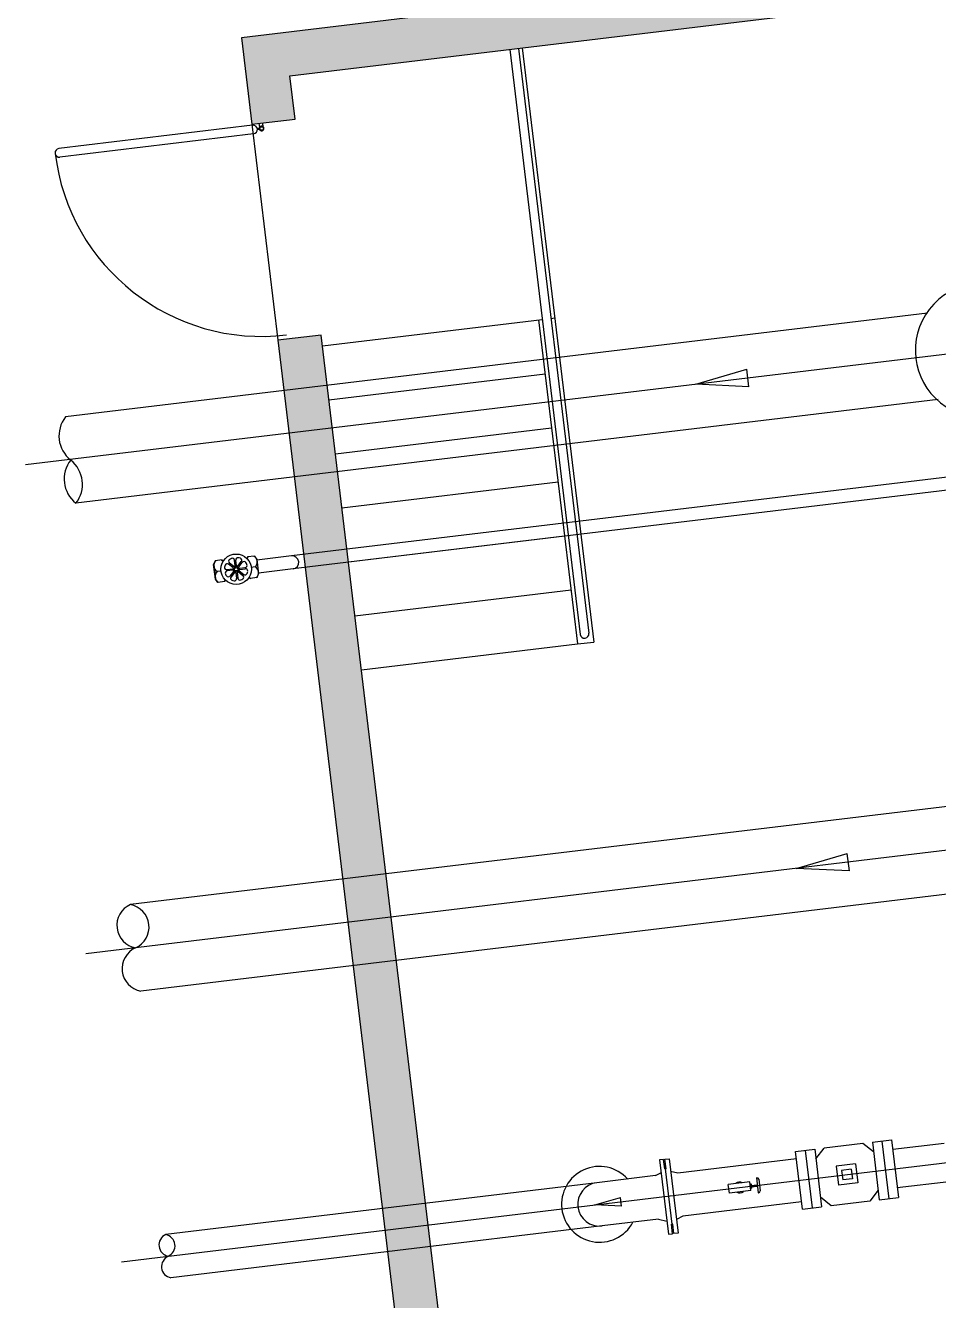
# Model space of a CAD drawing. Extents: x -15449 to 597104, y -1239737 to 53667.
# Drawn here: x 15411.061 to 15412.497, y 7577.79 to 7579.795 of the extents above; entities that cross this region are included whole.
import ezdxf

# ---------------------------------------------------------------- set-up
doc = ezdxf.new("R2010")
doc.units = 0
doc.header["$LTSCALE"] = 8
doc.layers.add('KEY PLANE', color=8, linetype='CONTINUOUS')
doc.layers.add('Title Blocks', color=255, linetype='CONTINUOUS', lineweight=9)

# ---------------------------------------------------------------- blocks, each defined once
blk = doc.blocks.new('key plane')
at = {"layer": 'KEY PLANE'}
h = blk.add_hatch(dxfattribs=at)
h.set_pattern_fill('AR-CONC', color=256, angle=6.863, style=0)
h.set_pattern_definition([(56.863, (213074.15, -153455.4), (182.7839, 5.9454), [19.05, -209.55]), (1.863, (213074.15, -153455.4), (-57.8208, 185.4763), [15.24, -167.64]), (107.314, (213089.38, -153454.9), (124.9639, 191.4209), [16.19, -178.09]), (53.0472, (213068.08, -153404.97), (274.1606, -9.3483), [28.575, -314.325]), (103.4986, (213090.92, -153405.75), (206.1369, 274.0215), [24.285, -267.135]), (358.047, (213068.08, -153404.97), (206.1373, 274.021), [22.86, -251.46]), (27.863, (213094.81, -153414.54), (162.7488, -83.4154), [19.05, -209.55]), (332.863, (213094.81, -153414.54), (39.3495, 190.2533), [15.24, -167.64]), (78.3144, (213108.38, -153421.5), (202.0979, 106.8382), [16.19, -178.09]), (44.363, (213074.15, -153455.403), (-7.0375, 84.31825), [0, -165.608, 0, -170.18, 0, -168.275]), (14.363, (213074.15, -153455.4), (54.36973, 107.44742), [0, -97.028, 0, -161.798, 0, -64.135]), (334.363, (213017.91, -153462.17), (135.30361, 10.5148), [0, -63.5, 0, -198.12, 0, -262.89]), (324.363, (212992.69, -153465.21), (144.02944, 42.9451), [0, -82.55, 0, -131.572, 0, -186.69])])
h.paths.add_polyline_path([(228973.9, -139618.5), (228950, -139419.9), (239374.8, -138165.2), (240091.7, -144122.2), (229667, -145376.9), (229093.4, -140611.3), (228894.8, -140635.2), (229492.3, -145599.4), (240314.2, -144296.9), (239549.4, -137942.7), (228727.5, -139245.2), (228775.3, -139642.4)])
for p, q in [((229960.2, -139298.3, -113026.9), (230283.8, -141986.5, -113026.9)), ((229999.9, -139293.5, -113026.9), (230323.5, -141981.8, -113026.9)), ((230017.3, -139291.4, -113026.9), (230345.9, -142021.7, -113026.9)), ((228811.2, -139655.2, -113026.9), (228809.2, -139638.3, -113026.9)), ((228827.1, -139653.3, -113026.9), (228825.1, -139636.4, -113026.9)), ((228778.7, -139646.6, -113026.9), (227889, -139753.7, -113026.9)), ((228775.3, -139642.4, -113026.9), (228894.8, -140635.2, -113026.9)), ((228809.1, -139660.5, -113026.9), (228800.5, -139661.6, -113026.9)), ((228809.7, -139665.5, -113026.9), (228801.1, -139666.5, -113026.9)), ((229099.4, -140660.9, -113026.9), (230109.6, -140539.3, -113026.9)), ((230092.2, -140541.4, -113026.9), (230271.4, -142030.7, -113026.9)), ((230149.3, -140534.6, -113026.9), (230166.7, -140532.5, -113026.9)), ((229129.2, -140909.1, -113026.9), (230122.1, -140789.6, -113026.9)), ((229159.1, -141157.3, -113026.9), (230151.9, -141037.9, -113026.9)), ((229189, -141405.6, -113026.9), (230181.8, -141286.1, -113026.9)), ((229218.9, -141653.8, -113026.9), (230211.7, -141534.3, -113026.9)), ((229248.7, -141902, -113026.9), (230241.6, -141782.5, -113026.9)), ((229278.6, -142150.2, -113026.9), (230271.4, -142030.7, -113026.9)), ((230271.4, -142030.7, -113026.9), (230345.9, -142021.7, -113026.9))]:
    blk.add_line(p, q, dxfattribs=at)
at = {"layer": 'KEY PLANE', "ltscale": 2}
for p, q in [((234519.3, -140391.4, -113026.9), (227735.6, -141207.9, -113026.9)), ((231879.9, -140510.2, -113026.9), (227919.2, -140987, -113026.9)), ((230814.3, -140837.4, -113026.9), (231049.3, -140768.5, -113026.9)), ((231059, -140848.5, -113026.9), (231049.3, -140768.5, -113026.9)), ((231059, -140848.5, -113026.9), (230814.3, -140837.4, -113026.9)), ((231927.7, -140907.3, -113026.9), (227966.9, -141384, -113026.9)), ((233782.5, -141045.7, -113026.9), (228957.4, -141626.4, -113026.9)), ((233789.7, -141105.3, -113026.9), (228964.5, -141686, -113026.9)), ((228755.4, -141630.6, -113026.9), (228754.6, -141632.6, -113026.9)), ((228787.9, -141626.7, -113026.9), (228755.4, -141630.6, -113026.9)), ((228787.9, -141626.7, -113026.9), (228798.4, -141641.9, -113026.9)), ((228957.4, -141626.4, -113026.9), (228798.8, -141645.5, -113026.9)), ((242798.4, -141675.3, -113026.9), (228013.3, -143454.8, -113026.9)), ((228606.4, -141648.5, -113026.9), (228599.8, -141665.8, -113026.9)), ((228607.9, -141732.7, -113026.9), (228599.8, -141665.8, -113026.9)), ((228600, -141667.4, -113026.9), (228607.7, -141731, -113026.9)), ((228601.9, -141683.3, -113026.9), (228605.8, -141715.1, -113026.9)), ((228639, -141644.6, -113026.9), (228606.4, -141648.5, -113026.9)), ((228639, -141644.6, -113026.9), (228640.2, -141646.4, -113026.9)), ((228686.7, -141686.2, -113026.9), (228661, -141689.3, -113026.9)), ((228688.6, -141679.6, -113026.9), (228668.2, -141663.7, -113026.9)), ((228692.3, -141674.9, -113026.9), (228671.9, -141658.9, -113026.9)), ((228698.2, -141671.6, -113026.9), (228695.1, -141645.9, -113026.9)), ((228704.2, -141670.9, -113026.9), (228701.1, -141645.2, -113026.9)), ((228710.8, -141672.7, -113026.9), (228726.7, -141652.3, -113026.9)), ((228715.5, -141676.4, -113026.9), (228731.5, -141656.1, -113026.9)), ((228718.8, -141682.4, -113026.9), (228744.5, -141679.3, -113026.9)), ((228719.5, -141688.3, -113026.9), (228745.2, -141685.2, -113026.9)), ((228790.6, -141676.7, -113026.9), (228772.6, -141678.9, -113026.9)), ((228798.4, -141641.9, -113026.9), (228806.4, -141708.8, -113026.9)), ((228964.5, -141686, -113026.9), (228806, -141705.1, -113026.9)), ((228618.4, -141747.8, -113026.9), (228607.9, -141732.7, -113026.9)), ((228633.6, -141695.6, -113026.9), (228615.7, -141697.8, -113026.9)), ((228650.9, -141743.9, -113026.9), (228618.4, -141747.8, -113026.9)), ((228650.9, -141743.9, -113026.9), (228651.7, -141741.9, -113026.9)), ((228687.5, -141692.2, -113026.9), (228661.8, -141695.3, -113026.9)), ((228690.8, -141698.1, -113026.9), (228674.8, -141718.5, -113026.9)), ((228695.5, -141701.8, -113026.9), (228679.5, -141722.2, -113026.9)), ((228702.1, -141703.7, -113026.9), (228705.2, -141729.4, -113026.9)), ((228708, -141702.9, -113026.9), (228711.1, -141728.6, -113026.9)), ((228714, -141699.6, -113026.9), (228734.3, -141715.6, -113026.9)), ((228717.7, -141694.9, -113026.9), (228738.1, -141710.9, -113026.9)), ((228767.3, -141729.9, -113026.9), (228766.1, -141728.2, -113026.9)), ((228799.8, -141726, -113026.9), (228767.3, -141729.9, -113026.9)), ((228799.8, -141726, -113026.9), (228806.4, -141708.8, -113026.9)), ((232145.1, -142756.1, -113026.9), (228217.1, -143228.8, -113026.9)), ((231275.7, -143062.1, -113026.9), (231510.7, -142993.3, -113026.9)), ((231520.3, -143073.3, -113026.9), (231510.7, -142993.3, -113026.9)), ((228176.4, -144870.5, -113026.9), (242968.6, -143090.1, -113026.9)), ((231520.3, -143073.3, -113026.9), (231275.7, -143062.1, -113026.9)), ((232193, -143153.2, -113026.9), (228264.9, -143626, -113026.9)), ((231581.7, -144326.3, -113026.9), (231405.2, -144347.5, -113026.9)), ((231631.1, -144365.1, -113026.9), (231581.7, -144326.3, -113026.9)), ((231625.8, -144321, -113026.9), (231714.1, -144310.4, -113026.9)), ((231625.8, -144321, -113026.9), (231657.7, -144585.8, -113026.9)), ((231669.9, -144315.7, -113026.9), (231701.8, -144580.4, -113026.9)), ((231714.1, -144310.4, -113026.9), (231745.9, -144575.1, -113026.9)), ((231955.8, -144326, -113026.9), (231719.4, -144354.5, -113026.9)), ((231272.8, -144363.5, -113026.9), (231361.1, -144352.9, -113026.9)), ((231304.7, -144628.2, -113026.9), (231272.8, -144363.5, -113026.9)), ((231316.9, -144358.2, -113026.9), (231348.8, -144622.9, -113026.9)), ((231361.1, -144352.9, -113026.9), (231392.9, -144617.6, -113026.9)), ((231366.4, -144397, -113026.9), (231405.2, -144347.5, -113026.9)), ((231276.8, -144396.6, -113026.9), (230731.8, -144462.2, -113026.9)), ((231548.2, -144419.9, -113026.9), (231459.9, -144430.5, -113026.9)), ((231459.9, -144430.5, -113026.9), (231470.6, -144518.7, -113026.9)), ((231528.8, -144444.6, -113026.9), (231484.6, -144449.9, -113026.9)), ((231528.8, -144444.6, -113026.9), (231534.1, -144488.7, -113026.9)), ((231548.2, -144419.9, -113026.9), (231558.8, -144508.1, -113026.9)), ((230629.6, -144474.3, -113026.9), (230360.3, -144506.8, -113026.9)), ((230629.6, -144474.3, -113026.9), (230654.9, -144461.5, -113026.9)), ((230731.8, -144462.2, -113026.9), (230699, -144454.5, -113026.9)), ((231063.5, -144502.8, -113026.9), (230964.2, -144514.8, -113026.9)), ((231068.3, -144542.5, -113026.9), (231063.5, -144502.8, -113026.9)), ((231092.9, -144484.2, -113026.9), (231094.8, -144483.9, -113026.9)), ((231092.9, -144484.2, -113026.9), (231101.2, -144553.7, -113026.9)), ((231103.7, -144490.9, -113026.9), (231110.2, -144544.5, -113026.9)), ((231484.6, -144449.9, -113026.9), (231490, -144494, -113026.9)), ((231534.1, -144488.7, -113026.9), (231490, -144494, -113026.9)), ((231977.1, -144502.5, -113026.9), (231740.6, -144531, -113026.9)), ((230360.3, -144506.8, -113026.9), (228379.4, -144745.3, -113026.9)), ((230969, -144554.5, -113026.9), (230964.2, -144514.8, -113026.9)), ((231068.3, -144542.5, -113026.9), (230969, -144554.5, -113026.9)), ((231064.7, -144512.8, -113026.9), (231068.6, -144512.3, -113026.9)), ((231067.1, -144532.6, -113026.9), (231070.9, -144532.1, -113026.9)), ((231068.6, -144512.3, -113026.9), (231070.9, -144532.1, -113026.9)), ((231069.4, -144519.2, -113026.9), (231096.7, -144516, -113026.9)), ((231070.1, -144525.2, -113026.9), (231097.4, -144521.9, -113026.9)), ((231101.2, -144553.7, -113026.9), (231103.2, -144553.4, -113026.9)), ((231558.8, -144508.1, -113026.9), (231470.6, -144518.7, -113026.9)), ((231652.4, -144541.6, -113026.9), (231613.6, -144591.1, -113026.9)), ((230351.6, -144608.7, -113026.9), (230469.1, -144574.2, -113026.9)), ((230473.9, -144614.2, -113026.9), (230351.6, -144608.7, -113026.9)), ((230473.9, -144614.2, -113026.9), (230469.1, -144574.2, -113026.9)), ((231300.7, -144595.1, -113026.9), (230755.7, -144660.7, -113026.9)), ((231304.7, -144628.2, -113026.9), (231392.9, -144617.6, -113026.9)), ((231437, -144612.3, -113026.9), (231387.6, -144573.5, -113026.9)), ((231613.6, -144591.1, -113026.9), (231437, -144612.3, -113026.9)), ((231657.7, -144585.8, -113026.9), (231745.9, -144575.1, -113026.9)), ((230643.9, -144674.2, -113026.9), (230384.2, -144705.4, -113026.9)), ((230643.9, -144674.2, -113026.9), (230681.5, -144683, -113026.9)), ((230755.8, -144660.8, -113026.9), (230725.7, -144676, -113026.9)), ((230384.2, -144705.4, -113026.9), (228403.3, -144943.9, -113026.9))]:
    blk.add_line(p, q, dxfattribs=at)
at = {"layer": 'KEY PLANE', "elevation": -113026.9}
for points in [[(228973.9, -139618.5), (228950, -139419.9), (239374.8, -138165.2), (240091.7, -144122.2), (229667, -145376.9), (229093.4, -140611.3), (228894.8, -140635.2), (229492.3, -145599.4), (240314.2, -144296.9), (239549.4, -137942.7), (228727.5, -139245.2), (228775.3, -139642.4), (228973.9, -139618.5)], [(228783.5, -139686.3), (227893.7, -139793.4)]]:
    blk.add_lwpolyline(points, dxfattribs=at)
at = {"layer": 'KEY PLANE', "ltscale": 2, "elevation": -113026.9}
for points in [[(230675.1, -144442.9), (230672.1, -144443.3), (230666.9, -144399.5), (230647.7, -144401.8), (230688.8, -144743.6), (230708, -144741.3), (230702.7, -144697.5), (230705.7, -144697.1), (230675.1, -144442.9)], [(230675.1, -144442.9), (230678.1, -144442.6), (230672.9, -144398.8), (230692.1, -144396.5), (230733.2, -144738.2), (230714, -144740.5), (230708.7, -144696.8), (230705.7, -144697.1), (230675.1, -144442.9)]]:
    blk.add_lwpolyline(points, dxfattribs=at)
at = {"layer": 'KEY PLANE'}
blk.add_circle((228820.1, -139661.7, -113026.9), 8, dxfattribs=at)
at = {"layer": 'KEY PLANE', "ltscale": 2}
for radius in [70, 12, 8]:
    blk.add_circle((228703.1, -141687.3, -113026.9), radius, dxfattribs=at)
at = {"layer": 'KEY PLANE'}
for centre, radius, start, end in [((228781.1, -139666.4, -113026.9), 20, 276.863, 96.863), ((228820.1, -139661.7, -113026.9), 11, 199.99956, 173.72644), ((227891.3, -139773.5, -113026.9), 20, 96.863, 276.863), ((228820.1, -139661.7, -113026.9), 955.4, 186.863, 276.863), ((230303.6, -141984.2, -113026.9), 20, 186.863, 6.863)]:
    blk.add_arc(centre, radius, start, end, dxfattribs=at)
at = {"layer": 'KEY PLANE', "ltscale": 2}
for centre, radius, start, end in [((232132, -140681.3, -113026.9), 308.5, 53.54323, 320.17813), ((228030.4, -141074.3, -113026.9), 141.4, 141.85586, 231.85586), ((228054.3, -141272.8, -113026.9), 141.4, 141.86538, 231.86538), ((227855.7, -141296.7, -113026.9), 141.4, 321.86062, 51.86062), ((228735.9, -141625.4, -113026.9), 20, 323.84455, 338.98236), ((228781.8, -141652.6, -113026.9), 32.2, 135.97416, 153.28604), ((228767.4, -141654.3, -113026.9), 32.2, 315.97416, 57.75185), ((228961, -141656.2, -113026.9), 30, 276.863, 96.863), ((228632.9, -141670.5, -113026.9), 32.2, 135.97416, 237.75185), ((228618.5, -141672.3, -113026.9), 32.2, 40.43997, 57.75185), ((228656.6, -141635, -113026.9), 20, 214.74365, 229.88145), ((228659.9, -141679.4, -113026.9), 10, 169.67821, 276.863), ((228703.1, -141687.3, -113026.9), 54, 159.0478, 169.67821), ((228662, -141671.5, -113026.9), 10, 51.863, 159.0478), ((228678.1, -141651.1, -113026.9), 10, 124.67821, 231.863), ((228703.1, -141687.3, -113026.9), 54, 114.0478, 124.67821), ((228685.2, -141647.1, -113026.9), 10, 6.863, 114.0478), ((228685.9, -141679.3, -113026.9), 7, 276.863, 335.10614), ((228684.3, -141685.1, -113026.9), 7, 353.61987, 51.863), ((228696.6, -141669.4, -113026.9), 7, 231.863, 290.10614), ((228691.3, -141672.4, -113026.9), 7, 308.61987, 6.863), ((228711, -141644, -113026.9), 10, 79.67821, 186.863), ((228711.1, -141670, -113026.9), 7, 186.863, 245.10614), ((228705.3, -141668.4, -113026.9), 7, 263.61987, 321.863), ((228718, -141675.4, -113026.9), 7, 218.61987, 276.863), ((228703.1, -141687.3, -113026.9), 54, 69.0478, 79.67821), ((228721, -141680.7, -113026.9), 7, 141.863, 200.10614), ((228720.4, -141695.3, -113026.9), 7, 96.863, 155.10614), ((228722, -141689.4, -113026.9), 7, 173.61987, 231.863), ((228718.9, -141646.2, -113026.9), 10, 321.863, 69.0478), ((228739.3, -141662.2, -113026.9), 10, 34.67821, 141.863), ((228743.3, -141669.3, -113026.9), 10, 276.863, 24.0478), ((228746.4, -141695.1, -113026.9), 10, 349.67821, 96.863), ((228703.1, -141687.3, -113026.9), 54, 24.0478, 34.67821), ((228773.4, -141704, -113026.9), 32.2, 315.97416, 57.75185), ((228638.8, -141720.2, -113026.9), 32.2, 135.97416, 237.75185), ((228624.5, -141721.9, -113026.9), 32.2, 315.97416, 333.28604), ((228670.3, -141749.1, -113026.9), 20, 143.84455, 158.98236), ((228663, -141705.2, -113026.9), 10, 96.863, 204.0478), ((228703.1, -141687.3, -113026.9), 54, 204.0478, 214.67821), ((228667, -141712.3, -113026.9), 10, 214.67821, 321.863), ((228687.4, -141728.4, -113026.9), 10, 141.863, 249.0478), ((228703.1, -141687.3, -113026.9), 54, 249.0478, 259.67821), ((228688.3, -141699.1, -113026.9), 7, 38.61987, 96.863), ((228685.3, -141693.8, -113026.9), 7, 321.863, 20.10614), ((228695.3, -141730.5, -113026.9), 10, 259.67821, 6.863), ((228701, -141706.1, -113026.9), 7, 83.61987, 141.863), ((228695.1, -141704.5, -113026.9), 7, 6.863, 65.10614), ((228709.7, -141705.1, -113026.9), 7, 51.863, 110.10614), ((228715, -141702.1, -113026.9), 7, 128.61987, 186.863), ((228721.1, -141727.4, -113026.9), 10, 186.863, 294.0478), ((228703.1, -141687.3, -113026.9), 54, 294.0478, 304.67821), ((228728.2, -141723.4, -113026.9), 10, 304.67821, 51.863), ((228744.2, -141703, -113026.9), 10, 231.863, 339.0478), ((228703.1, -141687.3, -113026.9), 54, 339.0478, 349.67821), ((228749.7, -141739.6, -113026.9), 20, 34.74365, 49.88145), ((228787.8, -141702.3, -113026.9), 32.2, 220.43997, 237.75185), ((228259.8, -143324.4, -113026.9), 104.7, 114.05844, 259.66756), ((228198.3, -143331.8, -113026.9), 104.7, 294.05844, 79.66756), ((228283.7, -143523, -113026.9), 104.7, 114.05844, 259.66756), ((230372.3, -144606.2, -113026.9), 174.2, 41.9387, 331.83968), ((231016.2, -144528.7, -113026.9), 25, 59.9931, 133.7329), ((231095.8, -144491.9, -113026.9), 8, 6.863, 96.863), ((230372.3, -144606.1, -113026.9), 100.1, 96.863, 276.863), ((231016.2, -144528.7, -113026.9), 25, 239.9931, 313.7329), ((231102.3, -144545.5, -113026.9), 8, 276.863, 6.863), ((228400.7, -144793.1, -113026.9), 52.3, 114.05844, 259.66756), ((228370, -144796.8, -113026.9), 52.3, 294.05844, 79.66756), ((228412.7, -144892.4, -113026.9), 52.3, 114.05844, 259.66756)]:
    blk.add_arc(centre, radius, start, end, dxfattribs=at)

msp = doc.modelspace()

# ---------------------------------------------------------------- block references
at = {"layer": 'Title Blocks', "xscale": 0.0003423013878597064, "yscale": 0.0003423013878597064, "zscale": 0.0003423013878597064}
msp.add_blockref('key plane', (15333.1067, 7627.4397), dxfattribs=at)

doc.saveas('drawing.dxf')
